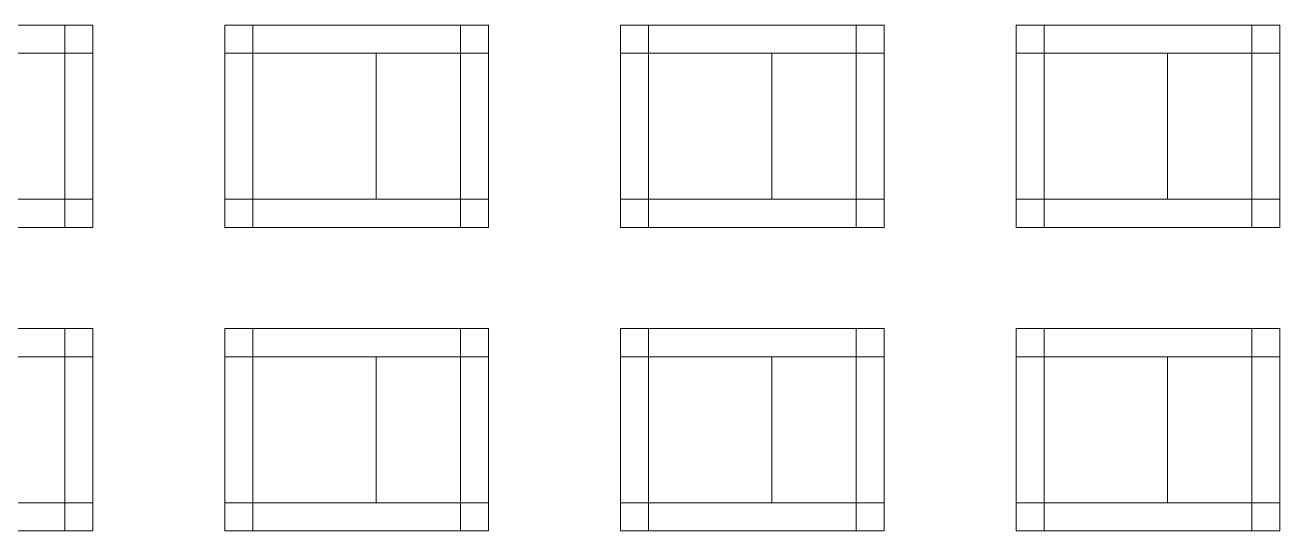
# Model space of a CAD drawing. Header units: millimetres. Extents: x 0 to 53000, y -591 to 24400.
# Drawn here: x 30642 to 53000, y 15400 to 24400 of the extents above; entities that cross this region are included whole.
import ezdxf

# ---------------------------------------------------------------- set-up
doc = ezdxf.new("R2010")
doc.units = ezdxf.units.MM
doc.layers.add('Привязки', color=2, linetype='Continuous', lineweight=0, plot=False, transparency=0.8)

# ---------------------------------------------------------------- blocks, each defined once
blk = doc.blocks.new('*U434')
at = {"layer": 'Привязки'}
for p, q in [((-2350, 1300), (-2350, 1800)), ((-2350, 1800), (2350, 1800)), ((-1850, 1300), (-1850, 1800)), ((1850, 1300), (1850, 1800)), ((2350, 1800), (2350, 1300)), ((-2350, -1800), (-2350, 1300)), ((-2350, 1300), (-1850, 1300)), ((350, 1300), (-1850, 1300)), ((-1850, 1300), (-1850, -1300)), ((350, -1300), (350, 1300)), ((350, 1300), (1850, 1300)), ((1850, 1300), (1850, -1300)), ((1850, 1300), (2350, 1300)), ((2350, 1300), (2350, -1300)), ((-1850, -1300), (-2350, -1300)), ((-1850, -1300), (350, -1300)), ((-1850, -1800), (-1850, -1300)), ((1850, -1300), (350, -1300)), ((2350, -1300), (1850, -1300)), ((1850, -1300), (1850, -1800)), ((2350, -1300), (2350, -1800)), ((-1850, -1800), (-2350, -1800)), ((2350, -1800), (-1850, -1800))]:
    blk.add_line(p, q, dxfattribs=at)
blk = doc.blocks.new('*U435')
at = {"layer": 'Привязки', "color": 0, "linetype": 'ByBlock', "lineweight": -2, "transparency": 16777216}
for p in [(21150, 10800), (28200, 10800), (35250, 10800), (42300, 10800), (21150, 5400), (28200, 5400), (35250, 5400), (42300, 5400)]:
    blk.add_blockref('*U434', p, dxfattribs=at)

msp = doc.modelspace()

# ---------------------------------------------------------------- block references
at = {"layer": 'Привязки'}
msp.add_blockref('*U435', (8350, 11800), dxfattribs=at)

doc.saveas('drawing.dxf')
